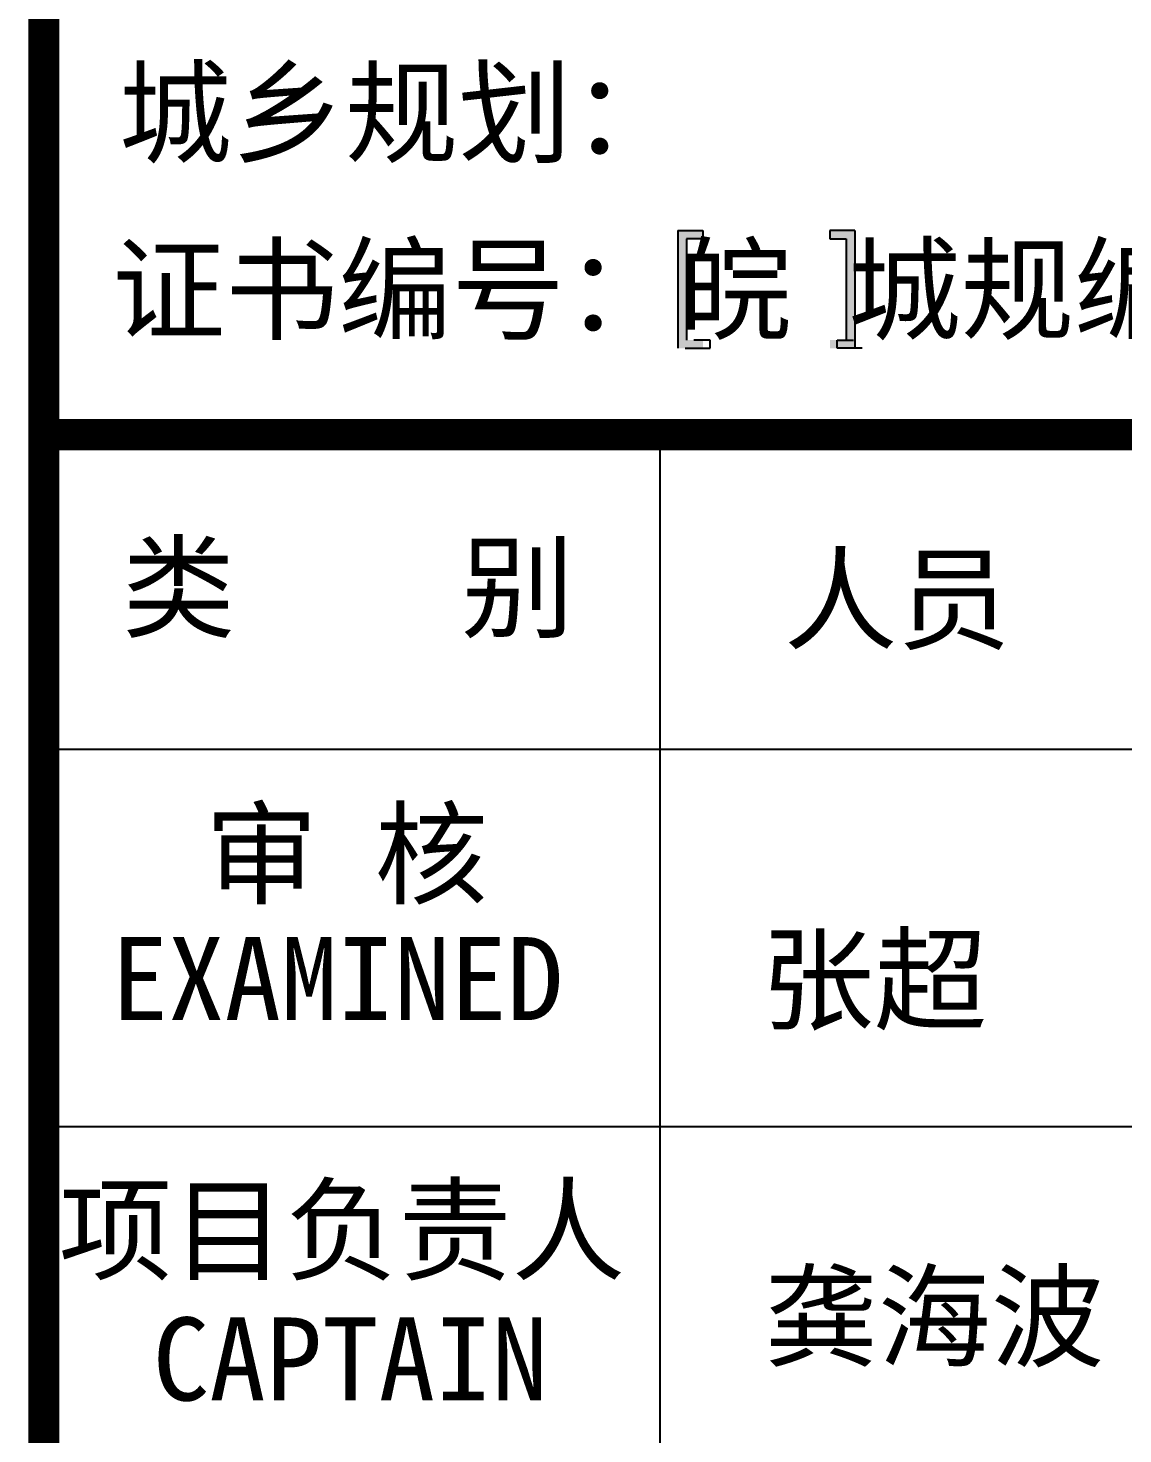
# Model space of a CAD drawing. Extents: x 4150464 to 4450492, y 75142 to 874437.
# Drawn here: x 4325638 to 4329106, y 184625 to 189078 of the extents above; entities that cross this region are included whole.
import ezdxf

# ---------------------------------------------------------------- set-up
doc = ezdxf.new("R2010")
doc.units = 0
doc.header["$LTSCALE"] = 1000
doc.header["$MEASUREMENT"] = 0
doc.layers.add('图框', color=7, linetype='Continuous')
doc.styles.add('STYLE-黑体', font='simhei.ttf')
doc.styles.add('黑体', font='simhei.ttf')

msp = doc.modelspace()

# ---------------------------------------------------------------- hatches: boundary and pattern name
at = {"layer": '图框'}
for points in [[(4327724.2, 188411.2), (4327775.5, 188411.2), (4327775.5, 188436.8), (4327751.9, 188436.8), (4327696.6, 188436.8), (4327696.6, 188064.4), (4327751.9, 188064.4), (4327775.5, 188064.4), (4327775.5, 188090.1), (4327724.2, 188090.1)], [(4328229.2, 188090.1), (4328178, 188090.1), (4328178, 188064.4), (4328201.6, 188064.4), (4328256.9, 188064.4), (4328256.9, 188436.8), (4328201.6, 188436.8), (4328178, 188436.8), (4328178, 188411.2), (4328229.2, 188411.2)]]:
    msp.add_hatch(color=4, dxfattribs=at).paths.add_polyline_path(points)

# ---------------------------------------------------------------- linework, layer by layer
at = {"layer": '图框', "color": 4}
for p, q in [((4325687.7, 196541.9), (4325687.7, 139141.9)), ((4327696.6, 188436.8), (4327751.9, 188436.8)), ((4327696.6, 188436.8), (4327696.6, 188064.4)), ((4327751.9, 188436.8), (4327775.5, 188436.8)), ((4327775.5, 188436.8), (4327775.5, 188411.2)), ((4328201.6, 188436.8), (4328178, 188436.8)), ((4328178, 188436.8), (4328178, 188411.2)), ((4328256.9, 188436.8), (4328201.6, 188436.8)), ((4328256.9, 188436.8), (4328256.9, 188064.4)), ((4327775.5, 188411.2), (4327724.2, 188411.2)), ((4327724.2, 188411.2), (4327724.2, 188090.1)), ((4328178, 188411.2), (4328229.2, 188411.2)), ((4328229.2, 188411.2), (4328229.2, 188090.1)), ((4327798.5, 188090.1), (4327747.2, 188090.1)), ((4327798.5, 188064.4), (4327798.5, 188090.1)), ((4328200.9, 188064.4), (4328200.9, 188090.1)), ((4328200.9, 188090.1), (4328252.2, 188090.1)), ((4327719.6, 188064.4), (4327774.8, 188064.4)), ((4327774.8, 188064.4), (4327798.5, 188064.4)), ((4328224.6, 188064.4), (4328200.9, 188064.4)), ((4328279.8, 188064.4), (4328224.6, 188064.4))]:
    msp.add_line(p, q, dxfattribs=at)
at = {"layer": '图框', "color": 0}
for p, q in [((4325687.7, 186794.4), (4331365.9, 186794.4)), ((4325687.7, 186794.4), (4331365.9, 186794.4)), ((4325687.7, 185599.2), (4331365.9, 185599.2))]:
    msp.add_line(p, q, dxfattribs=at)
at = {"layer": '图框', "color": 4, "const_width": 98.6}
msp.add_lwpolyline([(4325687.7, 196541.9), (4325687.7, 139141.9)], dxfattribs=at)
msp.add_lwpolyline([(4325687.7, 196541.9), (4331387.7, 196541.9), (4331387.7, 139141.9), (4325687.7, 139141.9)], close=True, dxfattribs=at)
at = {"layer": '图框', "color": 0}
for const_width in [99.6, 99.6, 99.6, 99.6, 40.3]:
    msp.add_lwpolyline([(4325687.7, 187790.4), (4331365.9, 187790.4)], dxfattribs=dict(at, const_width=const_width))
for points in [[(4327640, 186794.4), (4327640, 187790.4)], [(4327640, 181017.6), (4327640, 186794.4)]]:
    msp.add_lwpolyline(points, dxfattribs=at)

# ---------------------------------------------------------------- texts
at = {"layer": '图框', "color": 4, "style": '黑体'}
for s, height, p in [('城乡规划：', 262.94, (4325924.5, 188679)), ('证书编号：皖 城规编(162037)', 262.944, (4325903.5, 188118.9))]:
    msp.add_text(s, height=height, dxfattribs=at).set_placement(p)
at = {"layer": '图框', "color": 0, "style": 'STYLE-黑体'}
for s, p in [('类    别 ', (4325935.3, 187175.3)), ('人员', (4328032.5, 187137.9)), ('审 核', (4326198, 186330.6)), ('EXAMINED ', (4325902.4, 185935.7)), ('张超', (4327959.1, 185932.2)), ('项目负责人', (4325735.4, 185139.3)), ('龚海波', (4327971, 184864.9)), ('CAPTAIN', (4326032.9, 184730.9))]:
    msp.add_text(s, height=262.94, dxfattribs=at).set_placement(p)

doc.saveas('drawing.dxf')
